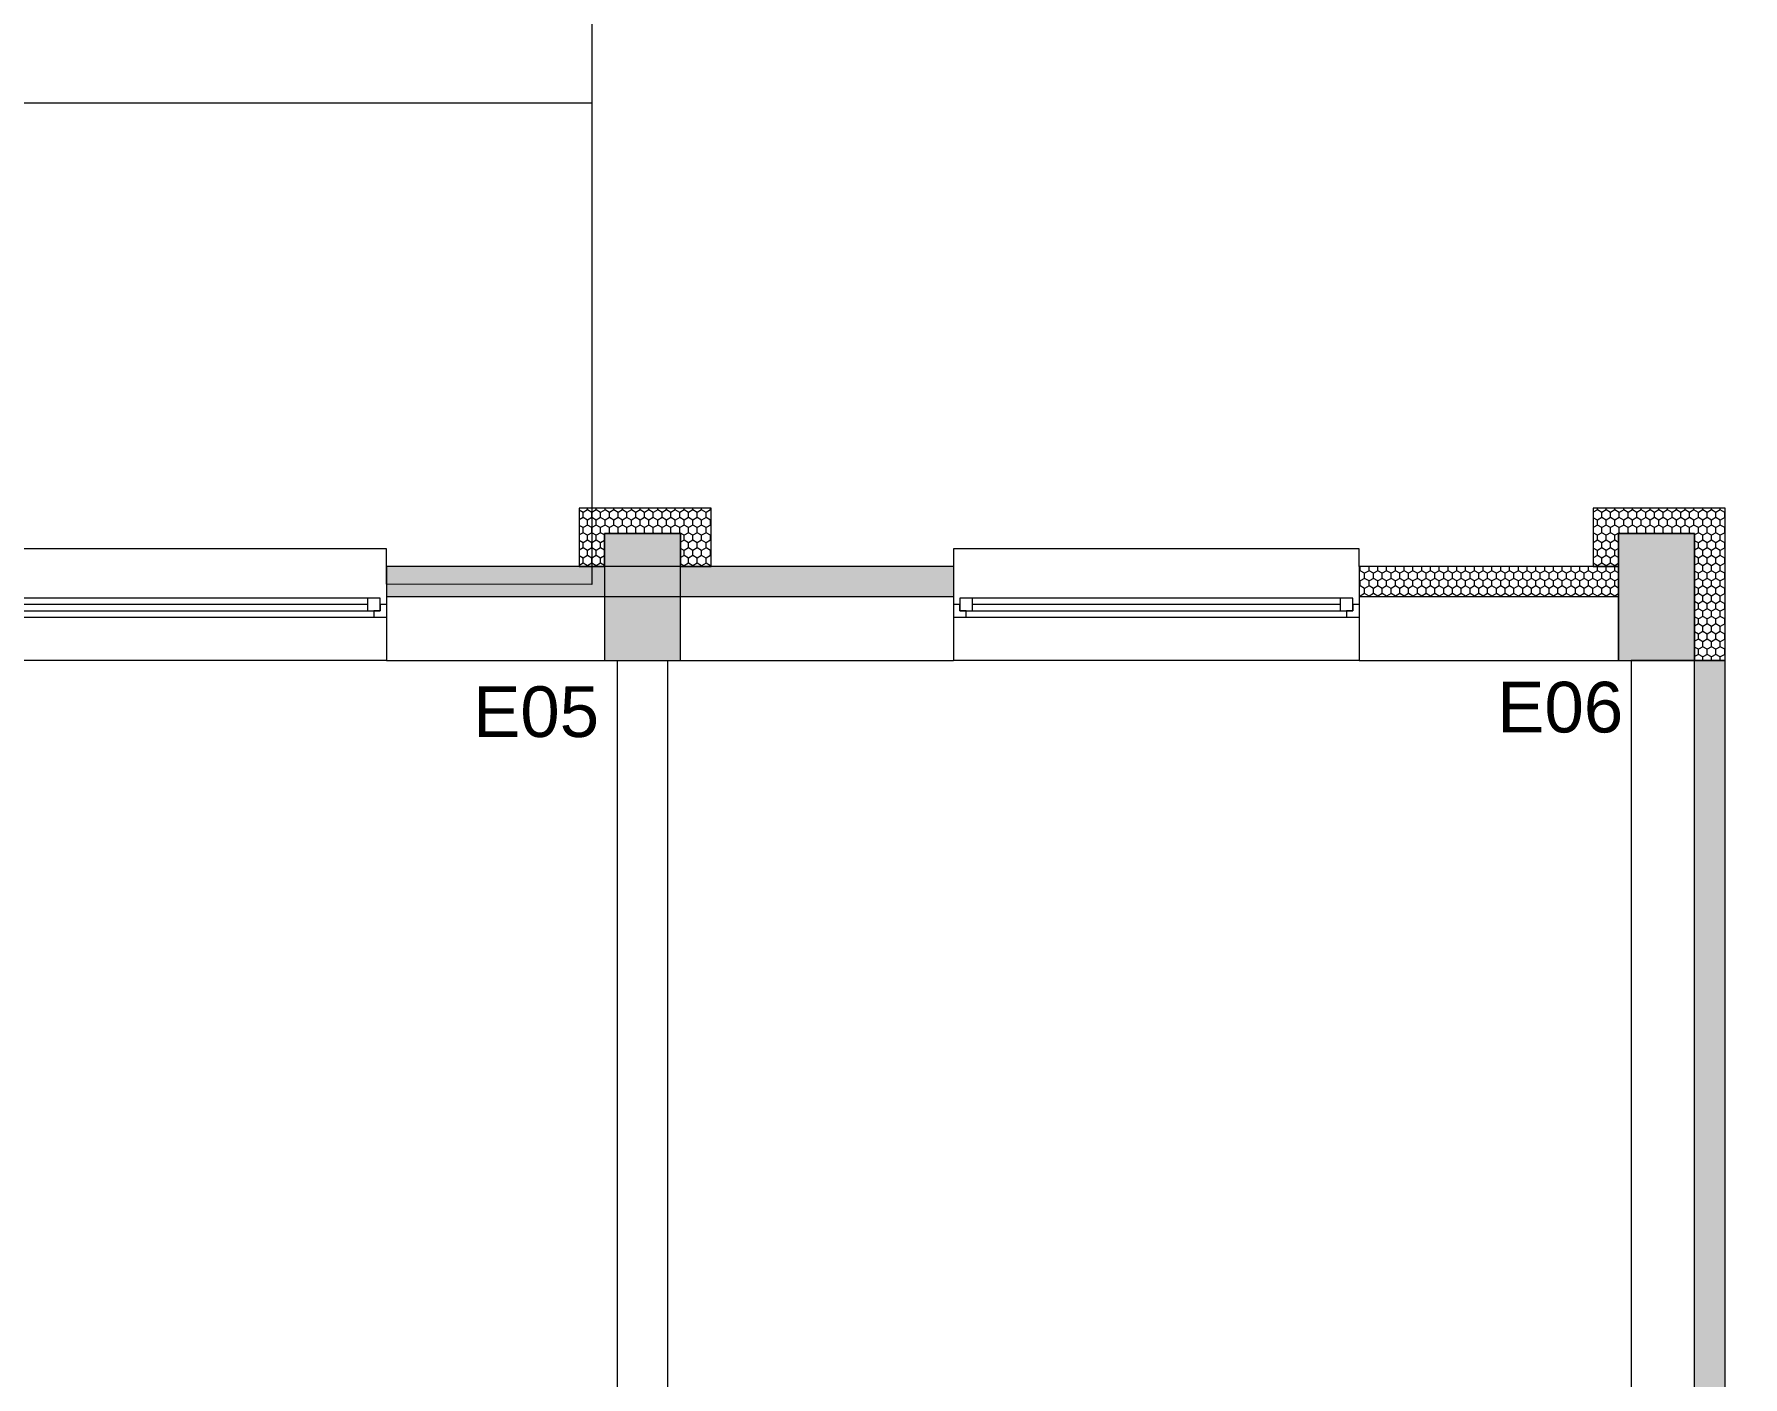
# Model space of a CAD drawing. Header units: millimetres. Extents: x 2773669 to 2919208, y -67651 to -3984.
# Drawn here: x 2828618 to 2835358, y -41686 to -36387 of the extents above; entities that cross this region are included whole.
import ezdxf

# ---------------------------------------------------------------- set-up
doc = ezdxf.new("R2010")
doc.units = ezdxf.units.MM
doc.header["$MEASUREMENT"] = 0
doc.layers.add('0_muret e jashtme', color=7, linetype='Continuous')
doc.layers.add('0_muret e jashtme_Pen_No__19', color=255, linetype='Continuous', lineweight=0)
for name, color, linetype, lineweight, true_color in [('0_muret e jashtme_Pen_No__82', 7, 'Continuous', 0, 0xaaaaaa), ('ARCHICAD Windows_Pen_No__82', 7, 'Continuous', 0, 0xaaaaaa), ('Structural - Bearing_Pen_No__82', 7, 'Continuous', 0, 0xaaaaaa), ('Text blocks_Pen_No__82', 7, 'Continuous', 0, 0xaaaaaa)]:
    doc.layers.add(name, color=color, linetype=linetype, lineweight=lineweight, true_color=true_color)
doc.styles.add('GENERATED_STYLE_1', font='arial.ttf')
pattern_1 = [(90, (2247653.822, -76424.967), (-34.6410162, 0), [20, -40]), (90, (2247636.502, -76394.967), (-34.6410162, 0), [20, -40]), (150, (2247653.822, -76404.967), (17.320508, 30), [20, -40]), (150, (2247619.18, -76404.967), (17.320508, 30), [20, -40]), (210, (2247653.822, -76424.967), (-17.320508, 30), [20, -40]), (210, (2247619.18, -76424.967), (-17.320508, 30), [20, -40])]

# ---------------------------------------------------------------- blocks, each defined once
blk = doc.blocks.new('Window 22_2')
at = {"layer": 'ARCHICAD Windows_Pen_No__82', "color": 253, "linetype": 'Continuous', "lineweight": 0, "true_color": 0xaaaaaa}
for p, q in [((-800, 150), (-800, 220)), ((-800, 220), (800, 220)), ((800, 220), (800, 150)), ((-800, 150), (-800, 30)), ((800, 150), (800, 30)), ((-800, 30), (-800, 0)), ((-800, 0), (-775, 0)), ((-800, 0), (-800, -50)), ((-800, 0), (-800, -50)), ((-775, 25), (-725, 25)), ((-775, -25), (-775, 25)), ((-775, 0), (-775, -25)), ((-725, 25), (725, 25)), ((-725, 25), (-725, -25)), ((-725, 25), (725, 25)), ((-725, 0), (725, 0)), ((725, -25), (725, 25)), ((725, 25), (775, 25)), ((775, 25), (775, -25)), ((775, -25), (775, 0)), ((775, 0), (800, 0)), ((800, 30), (800, 0)), ((800, 0), (800, -50)), ((800, 0), (800, -50)), ((-750, -50), (-800, -50)), ((-800, -50), (-800, -220)), ((-775, -25), (-750, -25)), ((-725, -25), (-775, -25)), ((-750, -25), (-750, -50)), ((750, -50), (-750, -50)), ((725, -25), (-725, -25)), ((775, -25), (725, -25)), ((750, -50), (750, -25)), ((750, -25), (775, -25)), ((800, -50), (750, -50)), ((800, -50), (800, -220)), ((-800, -220), (800, -220))]:
    blk.add_line(p, q, dxfattribs=at)
blk = doc.blocks.new('Wall_4', base_point=(2819918.2, -38858.5))
at = {"layer": '0_muret e jashtme_Pen_No__82', "linetype": 'Continuous', "lineweight": 0, "true_color": 0xaaaaaa}
h = blk.add_hatch(dxfattribs=at)
h.set_pattern_fill('STYROFOAM_SM_INSULATION', color=253, style=0, pattern_type=2)
h.set_pattern_definition(pattern_1)
h.paths.add_polyline_path([(2832245, -38488.5), (2830008.1, -38488.5), (2830008.1, -38608.5), (2832245, -38608.5)])
h = blk.add_hatch(dxfattribs=at)
h.set_pattern_fill('STYROFOAM_SM_INSULATION', color=253, style=0, pattern_type=2)
h.set_pattern_definition(pattern_1)
h.paths.add_polyline_path([(2833845, -38608.5), (2834868.2, -38608.5), (2834868.2, -38488.5), (2833845, -38488.5)])
at = {"layer": '0_muret e jashtme_Pen_No__82', "color": 253, "linetype": 'Continuous', "lineweight": 0, "true_color": 0xaaaaaa}
for p, q in [((2830008.1, -38488.5), (2830008.1, -38608.5)), ((2832245, -38488.5), (2832245, -38608.5)), ((2833845, -38488.5), (2833845, -38608.5)), ((2832245, -38608.5), (2830008.1, -38608.5)), ((2830008.1, -38608.5), (2830008.1, -38638.5)), ((2832245, -38608.5), (2832245, -38638.5)), ((2834868.2, -38608.5), (2833845, -38608.5)), ((2833845, -38608.5), (2833845, -38638.5)), ((2830008.1, -38638.5), (2830008.1, -38688.5)), ((2832245, -38638.5), (2832245, -38688.5)), ((2833845, -38638.5), (2833845, -38688.5)), ((2830008.1, -38688.5), (2830008.1, -38858.5)), ((2832245, -38688.5), (2832245, -38858.5)), ((2833845, -38688.5), (2833845, -38858.5))]:
    blk.add_line(p, q, dxfattribs=at)
at = {"layer": '0_muret e jashtme_Pen_No__82', "color": 253, "linetype": 'Continuous', "lineweight": 0, "true_color": 0xaaaaaa, "flags": 128}
for points in [[(2832245, -38488.5), (2830008.1, -38488.5)], [(2834868.2, -38488.5), (2833845, -38488.5)], [(2834868.2, -38858.5), (2834868.2, -38488.5)], [(2830008.1, -38858.5), (2830918.2, -38858.5)], [(2831118.2, -38858.5), (2832245, -38858.5)], [(2833845, -38858.5), (2834868.2, -38858.5)]]:
    blk.add_lwpolyline(points, dxfattribs=at)
at = {"layer": 'ARCHICAD Windows_Pen_No__82', "color": 253, "linetype": 'Continuous', "lineweight": 0, "true_color": 0xaaaaaa, "xscale": -1, "zscale": 1000}
for p in [(2829208.1, -38638.5), (2833045, -38638.5)]:
    blk.add_blockref('Window 22_2', p, dxfattribs=at)
blk = doc.blocks.new('Window 22')
at = {"layer": 'ARCHICAD Windows_Pen_No__82', "color": 253, "linetype": 'Continuous', "lineweight": 0, "true_color": 0xaaaaaa}
for p, q in [((-400, 150), (-400, 220)), ((-400, 220), (400, 220)), ((400, 220), (400, 150)), ((-400, 150), (-400, 30)), ((400, 150), (400, 30)), ((-400, 30), (-400, 0)), ((-400, 0), (-375, 0)), ((-400, 0), (-400, -50)), ((-400, 0), (-400, -50)), ((-375, 25), (-325, 25)), ((-375, -25), (-375, 25)), ((-375, 0), (-375, -25)), ((-325, 25), (325, 25)), ((-325, 25), (-325, -25)), ((-325, 25), (325, 25)), ((-325, 0), (325, 0)), ((325, -25), (325, 25)), ((325, 25), (375, 25)), ((375, 25), (375, -25)), ((375, -25), (375, 0)), ((375, 0), (400, 0)), ((400, 30), (400, 0)), ((400, 0), (400, -50)), ((400, 0), (400, -50)), ((-350, -50), (-400, -50)), ((-400, -50), (-400, -220)), ((-375, -25), (-350, -25)), ((-325, -25), (-375, -25)), ((-350, -25), (-350, -50)), ((350, -50), (-350, -50)), ((325, -25), (-325, -25)), ((375, -25), (325, -25)), ((350, -50), (350, -25)), ((350, -25), (375, -25)), ((400, -50), (350, -50)), ((400, -50), (400, -220)), ((-400, -220), (400, -220))]:
    blk.add_line(p, q, dxfattribs=at)
blk = doc.blocks.new('Wall_6', base_point=(2834918.2, -38858.5))
at = {"layer": '0_muret e jashtme_Pen_No__82', "linetype": 'Continuous', "lineweight": 0, "true_color": 0xaaaaaa}
h = blk.add_hatch(dxfattribs=at)
h.set_pattern_fill('STYROFOAM_SM_INSULATION', color=253, style=0, pattern_type=2)
h.set_pattern_definition(pattern_1)
h.paths.add_polyline_path([(2835168.2, -38858.5), (2835168.2, -43309.5), (2835288.2, -43309.5), (2835288.2, -38858.5)])
h = blk.add_hatch(dxfattribs=at)
h.set_pattern_fill('STYROFOAM_SM_INSULATION', color=253, style=0, pattern_type=2)
h.set_pattern_definition(pattern_1)
h.paths.add_polyline_path([(2835288.2, -44109.5), (2835168.2, -44109.5), (2835168.2, -49208.5), (2835288.2, -49328.5)])
at = {"layer": '0_muret e jashtme_Pen_No__82', "color": 253, "linetype": 'Continuous', "lineweight": 0, "true_color": 0xaaaaaa}
for p, q in [((2835168.2, -43309.5), (2835168.2, -38858.5)), ((2835088.2, -43309.5), (2834918.2, -43309.5)), ((2835138.2, -43309.5), (2835088.2, -43309.5)), ((2835168.2, -43309.5), (2835138.2, -43309.5)), ((2835288.2, -43309.5), (2835168.2, -43309.5)), ((2835088.2, -44109.5), (2834918.2, -44109.5)), ((2835138.2, -44109.5), (2835088.2, -44109.5)), ((2835168.2, -44109.5), (2835138.2, -44109.5)), ((2835168.2, -49208.5), (2835168.2, -44109.5)), ((2835288.2, -44109.5), (2835168.2, -44109.5))]:
    blk.add_line(p, q, dxfattribs=at)
at = {"layer": '0_muret e jashtme_Pen_No__82', "color": 253, "linetype": 'Continuous', "lineweight": 0, "true_color": 0xaaaaaa, "flags": 128}
for points in [[(2834918.2, -38858.5), (2834918.2, -42508.5)], [(2835288.2, -38858.5), (2834918.2, -38858.5)], [(2835288.2, -43309.5), (2835288.2, -38858.5)], [(2834918.2, -42758.5), (2834918.2, -43309.5)], [(2834918.2, -44109.5), (2834918.2, -44658.5)], [(2835288.2, -49328.5), (2835288.2, -44109.5)], [(2834918.2, -44858.5), (2834918.2, -48958.5)]]:
    blk.add_lwpolyline(points, dxfattribs=at)
at = {"layer": 'ARCHICAD Windows_Pen_No__82', "color": 253, "linetype": 'Continuous', "lineweight": 0, "true_color": 0xaaaaaa, "xscale": -1, "zscale": 1000, "rotation": 269.9999999521411}
blk.add_blockref('Window 22', (2835138.2, -43709.5), dxfattribs=at)
blk = doc.blocks.new('Wall_9', base_point=(2831118.2, -38858.5))
at = {"layer": '0_muret e jashtme_Pen_No__82', "color": 253, "linetype": 'Continuous', "lineweight": 0, "true_color": 0xaaaaaa, "flags": 128}
for points in [[(2830918.2, -38858.5), (2830918.2, -42508.5)], [(2831118.2, -42508.5), (2831118.2, -38858.5)]]:
    blk.add_lwpolyline(points, dxfattribs=at)

msp = doc.modelspace()

# ---------------------------------------------------------------- hatches: boundary and pattern name
at = {"layer": '0_muret e jashtme_Pen_No__19', "linetype": 'Continuous', "lineweight": 0}
for points in [[(2831168.17293, -38858.54946), (2831168.17293, -38358.54946), (2830868.17293, -38358.54946), (2830868.17293, -38858.54946)], [(2835168.17293, -38858.54946), (2835168.17293, -38358.54946), (2834868.17293, -38358.54946), (2834868.17293, -38858.54946)]]:
    msp.add_hatch(color=255, dxfattribs=at).paths.add_polyline_path(points)
at = {"layer": '0_muret e jashtme_Pen_No__82', "linetype": 'Continuous', "lineweight": 0, "true_color": 0xaaaaaa}
h = msp.add_hatch(dxfattribs=at)
h.set_pattern_fill('STYROFOAM_SM_INSULATION', color=253, style=0, pattern_type=2)
h.set_pattern_definition(pattern_1)
h.paths.add_polyline_path([(2831288.17292, -38488.54946), (2831288.17292, -38258.06927), (2830768.17292, -38258.06927), (2830768.17292, -38488.54947), (2830868.17292, -38488.54947), (2830868.17293, -38358.54946), (2831168.17292, -38358.54946), (2831168.17292, -38488.54946)])
h = msp.add_hatch(dxfattribs=at)
h.set_pattern_fill('STYROFOAM_SM_INSULATION', color=253, style=0, pattern_type=2)
h.set_pattern_definition(pattern_1)
h.paths.add_polyline_path([(2835288.17293, -38858.54946), (2835288.17293, -38258.06927), (2834768.17292, -38258.06927), (2834768.17292, -38488.54946), (2834868.17293, -38488.54946), (2834868.17293, -38358.54946), (2835168.17293, -38358.54946), (2835168.17293, -38858.54946)])

# ---------------------------------------------------------------- linework, layer by layer
at = {"layer": '0_muret e jashtme_Pen_No__82', "color": 253, "linetype": 'Continuous', "lineweight": 0, "true_color": 0xaaaaaa, "flags": 128}
for points in [[(2831288.17292, -38488.54946), (2831288.17292, -38258.06927), (2830768.17292, -38258.06927), (2830768.17292, -38488.54947), (2830868.17292, -38488.54947), (2830868.17293, -38358.54946), (2831168.17292, -38358.54946), (2831168.17292, -38488.54946)], [(2835288.17293, -38858.54946), (2835288.17293, -38258.06927), (2834768.17292, -38258.06927), (2834768.17292, -38488.54946), (2834868.17293, -38488.54946), (2834868.17293, -38358.54946), (2835168.17293, -38358.54946), (2835168.17293, -38858.54946)], [(2831168.17293, -38858.54946), (2831168.17293, -38358.54946), (2830868.17293, -38358.54946), (2830868.17293, -38858.54946)], [(2835168.17293, -38858.54946), (2835168.17293, -38358.54946), (2834868.17293, -38358.54946), (2834868.17293, -38858.54946)]]:
    msp.add_lwpolyline(points, close=True, dxfattribs=at)
at = {"layer": 'Structural - Bearing_Pen_No__82', "color": 253, "linetype": 'Continuous', "lineweight": 0, "true_color": 0xaaaaaa, "flags": 128}
for points in [[(2824119.4616, -35458.54946), (2830818.17292, -35458.54946), (2830818.17292, -38559.09471), (2830008.11295, -38558.5495), (2830008.11299, -38418.54946), (2828408.11299, -38418.54946), (2828408.11306, -38558.5495), (2827618.17294, -38559.09471), (2827618.17294, -38308.54944), (2827218.17287, -38308.54944), (2827218.17287, -38558.5495), (2826375.07502, -38558.5495), (2826375.07503, -38418.54946), (2824775.07503, -38418.54946), (2824775.07503, -38558.5495), (2824119.4616, -38558.5495), (2824119.4616, -38308.54944)], [(2823568.17289, -38258.06935), (2823568.17289, -36658.54943), (2830818.17292, -36658.54943), (2830818.17292, -38258.06924), (2830768.17296, -38258.06924), (2830768.17292, -38488.54947), (2830008.11299, -38488.54946), (2830008.11299, -38418.54946), (2828408.11299, -38418.54946), (2828408.11299, -38488.54946), (2827688.17289, -38488.54947), (2827688.17289, -38258.06924), (2827168.17287, -38258.06924), (2827168.17287, -38488.54947), (2826375.07503, -38488.54946), (2826375.07503, -38418.54946), (2824775.07503, -38418.54946), (2824775.07503, -38488.54946), (2824088.17292, -38488.54946), (2824088.17291, -38258.06924), (2823618.17297, -38258.06935)]]:
    msp.add_lwpolyline(points, close=True, dxfattribs=at)

# ---------------------------------------------------------------- block references
at = {"layer": '0_muret e jashtme', "color": 7, "lineweight": 0}
for name, p in [('Wall_4', (2819918.17292, -38858.54946)), ('Wall_9', (2831118.17293, -38858.54946)), ('Wall_6', (2834918.17293, -38858.54946))]:
    msp.add_blockref(name, p, dxfattribs=at)

# ---------------------------------------------------------------- texts
at = {"layer": 'Text blocks_Pen_No__82', "color": 253, "linetype": 'Continuous', "lineweight": 0, "true_color": 0xaaaaaa, "char_height": 200, "attachment_point": 1, "style": 'GENERATED_STYLE_1'}
for s, insert in [('\\A1;{\\pql;\\fArial|b0|i0|c0|p34;E0\\fArial|b0|i0|c0|p34;6}', (2834389.30286, -38943.2252)), ('\\A1;{\\pql;\\fArial|b0|i0|c0|p34;E0\\fArial|b0|i0|c0|p34;5}', (2830349.4054, -38961.12386))]:
    msp.add_mtext(s, dxfattribs=dict(at, insert=insert))

doc.saveas('drawing.dxf')
